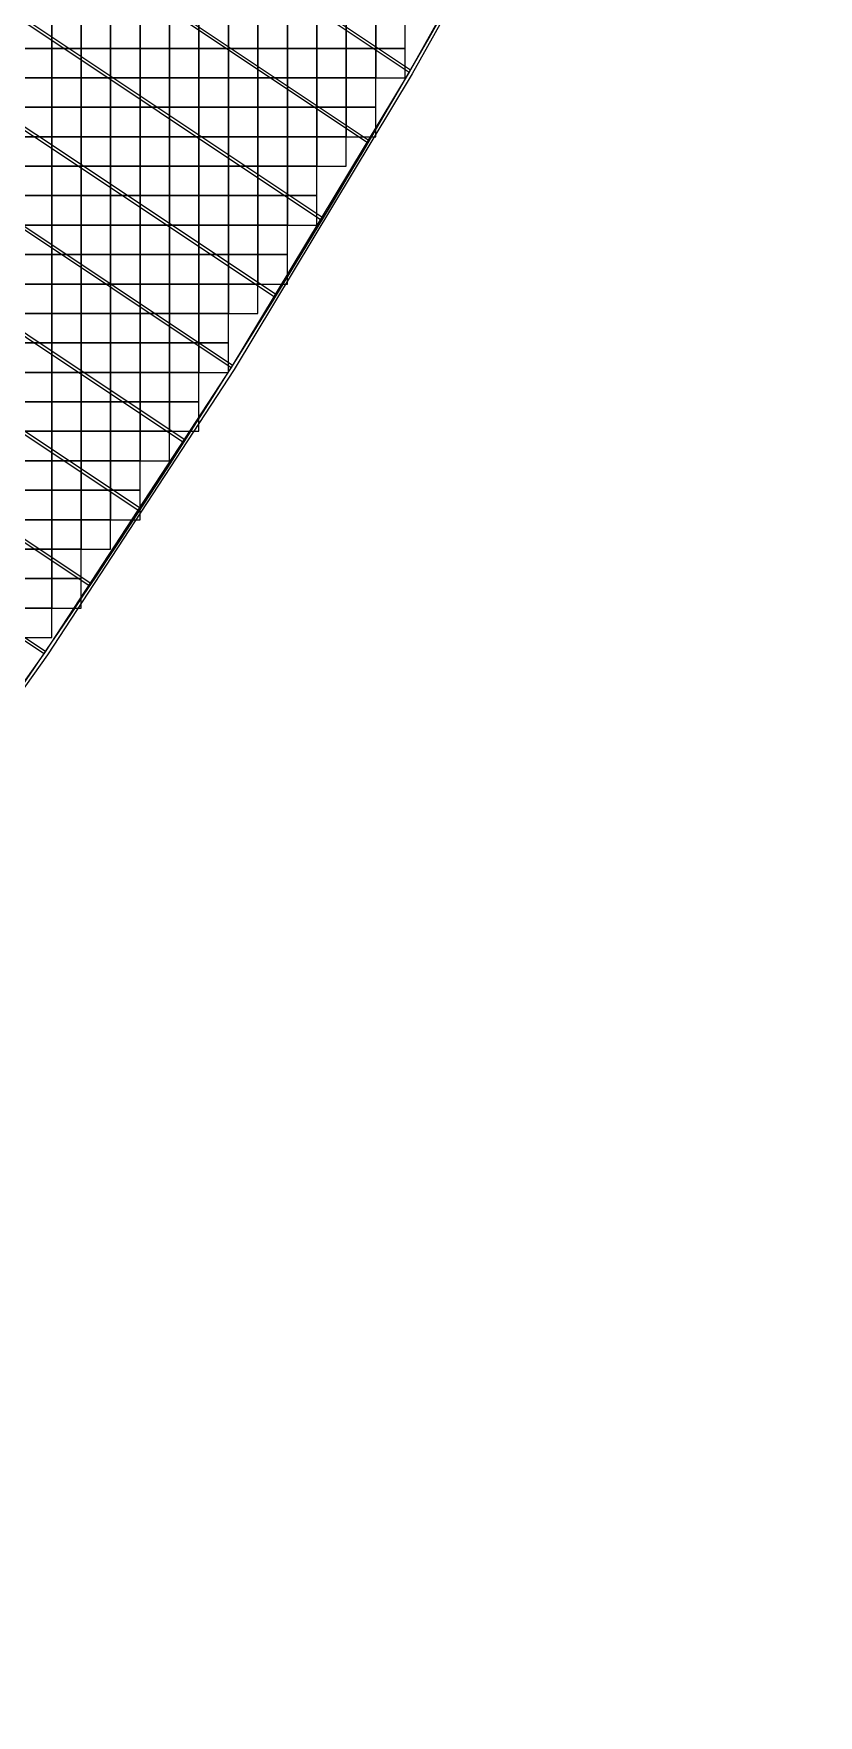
# Model space of a CAD drawing. Extents: x -31693 to 409283, y -98233 to 151957.
# Drawn here: x 125738 to 139058, y 6923 to 35466 of the extents above; entities that cross this region are included whole.
import ezdxf

# ---------------------------------------------------------------- set-up
doc = ezdxf.new("R2010")
doc.units = 0
doc.header["$LTSCALE"] = 1000
doc.header["$MEASUREMENT"] = 0
for name, color, linetype in [('500浮箱', 162, 'Continuous'), ('A-G-VISIBLE', 9, 'Continuous'), ('主龙骨', 4, 'Continuous'), ('边梁（14a槽钢', 3, 'Continuous')]:
    doc.layers.add(name, color=color, linetype=linetype)

# ---------------------------------------------------------------- blocks, each defined once
blk = doc.blocks.new('dasd')
at = {"layer": 'A-G-VISIBLE', "linetype": 'Continuous'}
for centre, radius, start, end in [((-132879.454, 42145.346), 121.404, 314.68966, 338.95615), ((-132898.334, 42165.736), 157.69, 318.2193, 335.49083)]:
    blk.add_arc(centre, radius, start, end, dxfattribs=at)

msp = doc.modelspace()

# ---------------------------------------------------------------- linework, layer by layer
at = {"layer": '500浮箱', "elevation": 2850}
for points in [[(125545, 35216), (126045, 35216), (126045, 35716), (125545, 35716)], [(126045, 35216), (126545, 35216), (126545, 35716), (126045, 35716)], [(126545, 35216), (127045, 35216), (127045, 35716), (126545, 35716)], [(127045, 35216), (127545, 35216), (127545, 35716), (127045, 35716)], [(127545, 35216), (128045, 35216), (128045, 35716), (127545, 35716)], [(128045, 35216), (128545, 35216), (128545, 35716), (128045, 35716)], [(128545, 35216), (129045, 35216), (129045, 35716), (128545, 35716)], [(129045, 35216), (129545, 35216), (129545, 35716), (129045, 35716)], [(129545, 35216), (130045, 35216), (130045, 35716), (129545, 35716)], [(130045, 35216), (130545, 35216), (130545, 35716), (130045, 35716)], [(130545, 35216), (131045, 35216), (131045, 35716), (130545, 35716)], [(131045, 35216), (131545, 35216), (131545, 35716), (131045, 35716)], [(131545, 35216), (132045, 35216), (132045, 35716), (131545, 35716)], [(125545, 34716), (126045, 34716), (126045, 35216), (125545, 35216)], [(126045, 34716), (126545, 34716), (126545, 35216), (126045, 35216)], [(126545, 34716), (127045, 34716), (127045, 35216), (126545, 35216)], [(127045, 34716), (127545, 34716), (127545, 35216), (127045, 35216)], [(127545, 34716), (128045, 34716), (128045, 35216), (127545, 35216)], [(128045, 34716), (128545, 34716), (128545, 35216), (128045, 35216)], [(128545, 34716), (129045, 34716), (129045, 35216), (128545, 35216)], [(129045, 34716), (129545, 34716), (129545, 35216), (129045, 35216)], [(129545, 34716), (130045, 34716), (130045, 35216), (129545, 35216)], [(130045, 34716), (130545, 34716), (130545, 35216), (130045, 35216)], [(130545, 34716), (131045, 34716), (131045, 35216), (130545, 35216)], [(131045, 34716), (131545, 34716), (131545, 35216), (131045, 35216)], [(131545, 34716), (132045, 34716), (132045, 35216), (131545, 35216)], [(125545, 34216), (126045, 34216), (126045, 34716), (125545, 34716)], [(126045, 34216), (126545, 34216), (126545, 34716), (126045, 34716)], [(126545, 34216), (127045, 34216), (127045, 34716), (126545, 34716)], [(127045, 34216), (127545, 34216), (127545, 34716), (127045, 34716)], [(127545, 34216), (128045, 34216), (128045, 34716), (127545, 34716)], [(128045, 34216), (128545, 34216), (128545, 34716), (128045, 34716)], [(128545, 34216), (129045, 34216), (129045, 34716), (128545, 34716)], [(129045, 34216), (129545, 34216), (129545, 34716), (129045, 34716)], [(129545, 34216), (130045, 34216), (130045, 34716), (129545, 34716)], [(130045, 34216), (130545, 34216), (130545, 34716), (130045, 34716)], [(130545, 34216), (131045, 34216), (131045, 34716), (130545, 34716)], [(131045, 34216), (131545, 34216), (131545, 34716), (131045, 34716)], [(125545, 33716), (126045, 33716), (126045, 34216), (125545, 34216)], [(126045, 33716), (126545, 33716), (126545, 34216), (126045, 34216)], [(126545, 33716), (127045, 33716), (127045, 34216), (126545, 34216)], [(127045, 33716), (127545, 33716), (127545, 34216), (127045, 34216)], [(127545, 33716), (128045, 33716), (128045, 34216), (127545, 34216)], [(128045, 33716), (128545, 33716), (128545, 34216), (128045, 34216)], [(128545, 33716), (129045, 33716), (129045, 34216), (128545, 34216)], [(129045, 33716), (129545, 33716), (129545, 34216), (129045, 34216)], [(129545, 33716), (130045, 33716), (130045, 34216), (129545, 34216)], [(130045, 33716), (130545, 33716), (130545, 34216), (130045, 34216)], [(130545, 33716), (131045, 33716), (131045, 34216), (130545, 34216)], [(131045, 33716), (131545, 33716), (131545, 34216), (131045, 34216)], [(125545, 33216), (126045, 33216), (126045, 33716), (125545, 33716)], [(126045, 33216), (126545, 33216), (126545, 33716), (126045, 33716)], [(126545, 33216), (127045, 33216), (127045, 33716), (126545, 33716)], [(127045, 33216), (127545, 33216), (127545, 33716), (127045, 33716)], [(127545, 33216), (128045, 33216), (128045, 33716), (127545, 33716)], [(128045, 33216), (128545, 33216), (128545, 33716), (128045, 33716)], [(128545, 33216), (129045, 33216), (129045, 33716), (128545, 33716)], [(129045, 33216), (129545, 33216), (129545, 33716), (129045, 33716)], [(129545, 33216), (130045, 33216), (130045, 33716), (129545, 33716)], [(130045, 33216), (130545, 33216), (130545, 33716), (130045, 33716)], [(130545, 33216), (131045, 33216), (131045, 33716), (130545, 33716)], [(125545, 32716), (126045, 32716), (126045, 33216), (125545, 33216)], [(126045, 32716), (126545, 32716), (126545, 33216), (126045, 33216)], [(126545, 32716), (127045, 32716), (127045, 33216), (126545, 33216)], [(127045, 32716), (127545, 32716), (127545, 33216), (127045, 33216)], [(127545, 32716), (128045, 32716), (128045, 33216), (127545, 33216)], [(128045, 32716), (128545, 32716), (128545, 33216), (128045, 33216)], [(128545, 32716), (129045, 32716), (129045, 33216), (128545, 33216)], [(129045, 32716), (129545, 32716), (129545, 33216), (129045, 33216)], [(129545, 32716), (130045, 32716), (130045, 33216), (129545, 33216)], [(130045, 32716), (130545, 32716), (130545, 33216), (130045, 33216)], [(125545, 32216), (126045, 32216), (126045, 32716), (125545, 32716)], [(126045, 32216), (126545, 32216), (126545, 32716), (126045, 32716)], [(126545, 32216), (127045, 32216), (127045, 32716), (126545, 32716)], [(127045, 32216), (127545, 32216), (127545, 32716), (127045, 32716)], [(127545, 32216), (128045, 32216), (128045, 32716), (127545, 32716)], [(128045, 32216), (128545, 32216), (128545, 32716), (128045, 32716)], [(128545, 32216), (129045, 32216), (129045, 32716), (128545, 32716)], [(129045, 32216), (129545, 32216), (129545, 32716), (129045, 32716)], [(129545, 32216), (130045, 32216), (130045, 32716), (129545, 32716)], [(130045, 32216), (130545, 32216), (130545, 32716), (130045, 32716)], [(125545, 31716), (126045, 31716), (126045, 32216), (125545, 32216)], [(126045, 31716), (126545, 31716), (126545, 32216), (126045, 32216)], [(126545, 31716), (127045, 31716), (127045, 32216), (126545, 32216)], [(127045, 31716), (127545, 31716), (127545, 32216), (127045, 32216)], [(127545, 31716), (128045, 31716), (128045, 32216), (127545, 32216)], [(128045, 31716), (128545, 31716), (128545, 32216), (128045, 32216)], [(128545, 31716), (129045, 31716), (129045, 32216), (128545, 32216)], [(129045, 31716), (129545, 31716), (129545, 32216), (129045, 32216)], [(129545, 31716), (130045, 31716), (130045, 32216), (129545, 32216)], [(125545, 31216), (126045, 31216), (126045, 31716), (125545, 31716)], [(126045, 31216), (126545, 31216), (126545, 31716), (126045, 31716)], [(126545, 31216), (127045, 31216), (127045, 31716), (126545, 31716)], [(127045, 31216), (127545, 31216), (127545, 31716), (127045, 31716)], [(127545, 31216), (128045, 31216), (128045, 31716), (127545, 31716)], [(128045, 31216), (128545, 31216), (128545, 31716), (128045, 31716)], [(128545, 31216), (129045, 31216), (129045, 31716), (128545, 31716)], [(129045, 31216), (129545, 31216), (129545, 31716), (129045, 31716)], [(129545, 31216), (130045, 31216), (130045, 31716), (129545, 31716)], [(125545, 30716), (126045, 30716), (126045, 31216), (125545, 31216)], [(126045, 30716), (126545, 30716), (126545, 31216), (126045, 31216)], [(126545, 30716), (127045, 30716), (127045, 31216), (126545, 31216)], [(127045, 30716), (127545, 30716), (127545, 31216), (127045, 31216)], [(127545, 30716), (128045, 30716), (128045, 31216), (127545, 31216)], [(128045, 30716), (128545, 30716), (128545, 31216), (128045, 31216)], [(128545, 30716), (129045, 30716), (129045, 31216), (128545, 31216)], [(129045, 30716), (129545, 30716), (129545, 31216), (129045, 31216)], [(125545, 30216), (126045, 30216), (126045, 30716), (125545, 30716)], [(126045, 30216), (126545, 30216), (126545, 30716), (126045, 30716)], [(126545, 30216), (127045, 30216), (127045, 30716), (126545, 30716)], [(127045, 30216), (127545, 30216), (127545, 30716), (127045, 30716)], [(127545, 30216), (128045, 30216), (128045, 30716), (127545, 30716)], [(128045, 30216), (128545, 30216), (128545, 30716), (128045, 30716)], [(128545, 30216), (129045, 30216), (129045, 30716), (128545, 30716)], [(125545, 29716), (126045, 29716), (126045, 30216), (125545, 30216)], [(126045, 29716), (126545, 29716), (126545, 30216), (126045, 30216)], [(126545, 29716), (127045, 29716), (127045, 30216), (126545, 30216)], [(127045, 29716), (127545, 29716), (127545, 30216), (127045, 30216)], [(127545, 29716), (128045, 29716), (128045, 30216), (127545, 30216)], [(128045, 29716), (128545, 29716), (128545, 30216), (128045, 30216)], [(128545, 29716), (129045, 29716), (129045, 30216), (128545, 30216)], [(125545, 29216), (126045, 29216), (126045, 29716), (125545, 29716)], [(126045, 29216), (126545, 29216), (126545, 29716), (126045, 29716)], [(126545, 29216), (127045, 29216), (127045, 29716), (126545, 29716)], [(127045, 29216), (127545, 29216), (127545, 29716), (127045, 29716)], [(127545, 29216), (128045, 29216), (128045, 29716), (127545, 29716)], [(128045, 29216), (128545, 29216), (128545, 29716), (128045, 29716)], [(125545, 28716), (126045, 28716), (126045, 29216), (125545, 29216)], [(126045, 28716), (126545, 28716), (126545, 29216), (126045, 29216)], [(126545, 28716), (127045, 28716), (127045, 29216), (126545, 29216)], [(127045, 28716), (127545, 28716), (127545, 29216), (127045, 29216)], [(127545, 28716), (128045, 28716), (128045, 29216), (127545, 29216)], [(128045, 28716), (128545, 28716), (128545, 29216), (128045, 29216)], [(125545, 28216), (126045, 28216), (126045, 28716), (125545, 28716)], [(126045, 28216), (126545, 28216), (126545, 28716), (126045, 28716)], [(126545, 28216), (127045, 28216), (127045, 28716), (126545, 28716)], [(127045, 28216), (127545, 28216), (127545, 28716), (127045, 28716)], [(127545, 28216), (128045, 28216), (128045, 28716), (127545, 28716)], [(125545, 27716), (126045, 27716), (126045, 28216), (125545, 28216)], [(126045, 27716), (126545, 27716), (126545, 28216), (126045, 28216)], [(126545, 27716), (127045, 27716), (127045, 28216), (126545, 28216)], [(127045, 27716), (127545, 27716), (127545, 28216), (127045, 28216)], [(125545, 27216), (126045, 27216), (126045, 27716), (125545, 27716)], [(126045, 27216), (126545, 27216), (126545, 27716), (126045, 27716)], [(126545, 27216), (127045, 27216), (127045, 27716), (126545, 27716)], [(127045, 27216), (127545, 27216), (127545, 27716), (127045, 27716)], [(125545, 26716), (126045, 26716), (126045, 27216), (125545, 27216)], [(126045, 26716), (126545, 26716), (126545, 27216), (126045, 27216)], [(126545, 26716), (127045, 26716), (127045, 27216), (126545, 27216)], [(125545, 26216), (126045, 26216), (126045, 26716), (125545, 26716)], [(126045, 26216), (126545, 26216), (126545, 26716), (126045, 26716)], [(125545, 25716), (126045, 25716), (126045, 26216), (125545, 26216)], [(126045, 25716), (126545, 25716), (126545, 26216), (126045, 26216)], [(125545, 25216), (126045, 25216), (126045, 25716), (125545, 25716)]]:
    msp.add_lwpolyline(points, close=True, dxfattribs=at)
at = {"layer": '主龙骨', "elevation": 2850}
for points in [[(132136, 34847), (123746, 40441), (123722, 40405), (132114, 34810)], [(131436, 33647), (123110, 39198), (123086, 39162), (131414, 33610)], [(130632, 32350), (122408, 37835), (122384, 37799), (130609, 32313)], [(129843, 31043), (121705, 36467), (121681, 36432), (129821, 31006)], [(129116, 29835), (121057, 35208), (121033, 35172), (129093, 29798)], [(128293, 28576), (120326, 33887), (120302, 33851), (128270, 28540)], [(127534, 27415), (119557, 32734), (119533, 32698), (127510, 27379)], [(126699, 26139), (118866, 31359), (118842, 31323), (126675, 26103)], [(125940, 24978), (118150, 30169), (118126, 30133), (125916, 24943)]]:
    msp.add_lwpolyline(points, dxfattribs=at)
at = {"layer": '边梁（14a槽钢', "elevation": 2850}
for points in [[(134347, 38684), (132164, 34781), (129142, 29767), (125973, 24923), (122358, 19834), (118879, 15313), (115235, 10908), (113195, 8579), (99681, 6923), (103917, 11323), (107845, 15827), (111401, 20326), (114695, 24920), (118091, 30184), (120994, 35218), (123663, 40405)], [(134296, 38712), (132114, 34810), (129093, 29798), (125925, 24956), (122312, 19868), (118834, 15349), (115191, 10945), (113166, 8634), (99836, 7001), (103959, 11284), (107889, 15790), (111448, 20291), (114743, 24888), (118140, 30154), (121045, 35190), (123715, 40380)]]:
    msp.add_lwpolyline(points, dxfattribs=at)

# ---------------------------------------------------------------- block references
at = {"xscale": 1000, "yscale": 1000, "zscale": 1000}
msp.add_blockref('dasd', (132893911, -42052037, 2850), dxfattribs=at)

doc.saveas('drawing.dxf')
